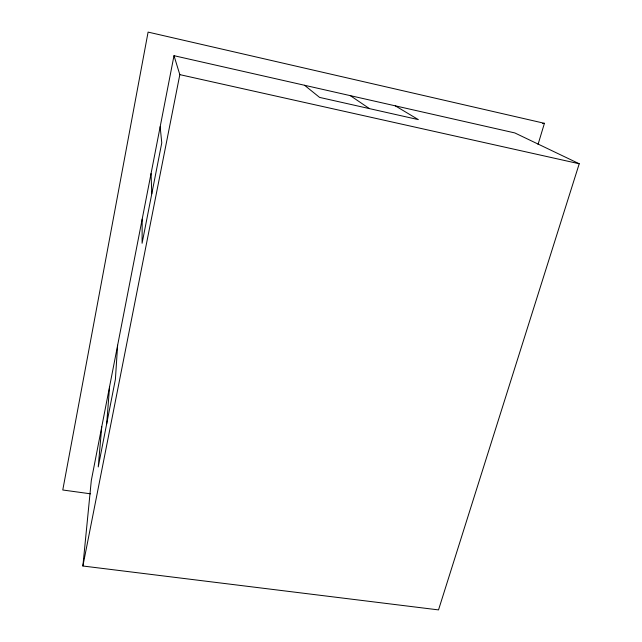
<?xml version="1.0" encoding="UTF-8"?>
<svg xmlns="http://www.w3.org/2000/svg" width="642" height="642" viewBox="0 0 642 642"><rect width="100%" height="100%" fill="white"/><g stroke="black" fill="none" stroke-linecap="round" stroke-linejoin="round"><path stroke-width="0.96" d="M142.171 219.187L142.091 243.27L161.768 142.877L160.163 126.763M117.622 345.195L115.4 379.35L98.234 466.943L101.749 426.745M106.7 423.728L109.589 386.476M82.882 566.003L91.3 480.529L173.998 55.685L514.804 132.926L579.228 163.758L438.518 609.9L82.882 566.003L179.824 74.632L173.998 55.685M538.044 144.434L544.424 123.312L148.093 32.1L62.772 489.998L90.546 493.818M542.474 123.601L544.424 123.312M179.824 74.632L579.228 163.758M395.295 105.842L418.327 119.613L319.596 97.407L304.549 85.274M350.347 95.658L369.463 108.626M151.055 173.581L151.793 193.796"/></g></svg>
